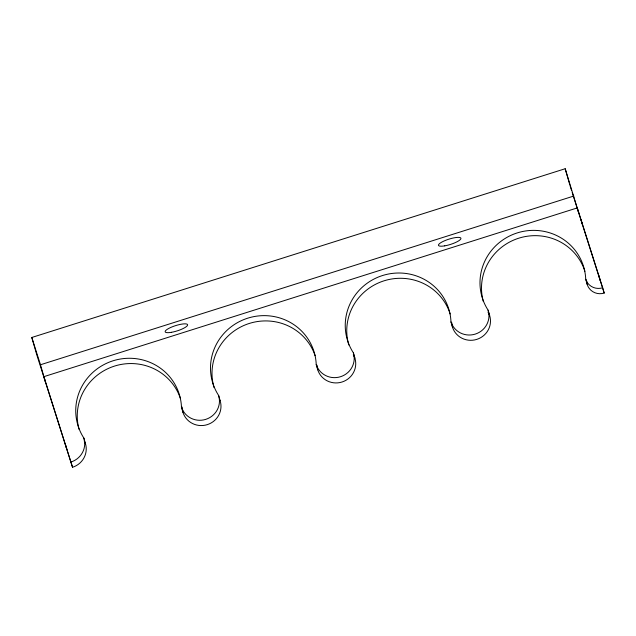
<?xml version="1.0" encoding="UTF-8"?>
<svg xmlns="http://www.w3.org/2000/svg" width="636" height="636" viewBox="0 0 636 636"><rect width="100%" height="100%" fill="white"/><g stroke="black" fill="none" stroke-linecap="round" stroke-linejoin="round"><path stroke-width="0.95" d="M585.732 279.291L587.243 284.57A13.587 13.205 -16 0 0 604.2 293.061L602.682 287.782A13.587 13.205 -16 0 1 585.732 279.291A53.003 51.54 -16 0 0 517.251 232.903A53.003 51.54 -16 0 0 488.106 310.169A19.47 18.937 -16 0 1 475.283 334.091A19.47 18.937 -16 0 1 450.98 321.919A53.003 51.54 -16 0 0 382.506 275.539A53.003 51.54 -16 0 0 353.362 352.805A19.47 18.937 -16 0 1 340.53 376.719A19.47 18.937 -16 0 1 316.227 364.547A53.003 51.54 -16 0 0 247.754 318.167A53.003 51.54 -16 0 0 218.609 395.433A19.47 18.937 -16 0 1 205.786 419.355A19.47 18.937 -16 0 1 181.475 407.183A53.003 51.54 -16 0 0 113.001 360.803A53.003 51.54 -16 0 0 83.857 438.069L85.375 443.348A19.47 18.937 -16 0 1 72.544 467.269L36.729 354.657L31.8 337.478L565.189 168.731L578.792 213.195M45.402 381.942L40.481 364.762L573.871 196.015M488.011 312.061L489.625 315.456A19.47 18.937 -16 0 1 476.801 339.378A19.47 18.937 -16 0 1 452.49 327.206L450.98 321.919M353.306 354.785L354.872 358.092A19.47 18.937 -16 0 1 342.049 382.005A19.47 18.937 -16 0 1 317.746 369.834L316.227 364.547M219.293 398.963L220.128 400.72A19.47 18.937 -16 0 1 207.296 424.641A19.47 18.937 -16 0 1 182.993 412.47L181.475 407.183M84.159 440.78L85.375 443.348M602.682 287.782L577.281 207.908L43.892 376.655L72.544 467.269M570.118 185.911L571.613 190.617M572.209 192.493L604.2 293.061M31.8 337.478L40.481 364.762M598.683 275.189L600.193 280.476M581.073 219.849L582.592 225.136M565.189 168.731L569.84 184.957M488.106 310.169L489.625 315.456M353.362 352.805L354.872 358.092M218.609 395.433L220.128 400.72M65.293 443.936L66.804 449.223M586.464 280.094L587.243 284.57M451.647 322.349L452.49 327.206M316.919 365.151L317.746 369.834M182.031 406.984L182.993 412.47M79.063 429.348A53.003 51.54 -16 0 1 114.989 365.939A53.003 51.54 -16 0 1 180.37 398.303M214.078 387.642A53.003 51.54 -16 0 1 249.264 323.454A53.003 51.54 -16 0 1 315.122 355.675M348.83 345.006A53.003 51.54 -16 0 1 384.486 280.675A53.003 51.54 -16 0 1 450.169 313.945M483.312 301.456A53.003 51.54 -16 0 1 519.707 237.904A53.003 51.54 -16 0 1 584.921 271.318M83.857 438.069A19.47 18.937 -16 0 1 71.033 461.982M171.426 332.318A11.782 2.751 -17.6 0 0 187.612 324.702A11.782 2.751 -17.6 0 0 170.114 327.739A11.782 2.751 -17.6 0 0 171.426 332.318M444.739 245.854A11.782 2.751 -17.6 0 0 460.925 238.238A11.782 2.751 -17.6 0 0 443.427 241.275A11.782 2.751 -17.6 0 0 444.739 245.854"/></g></svg>
